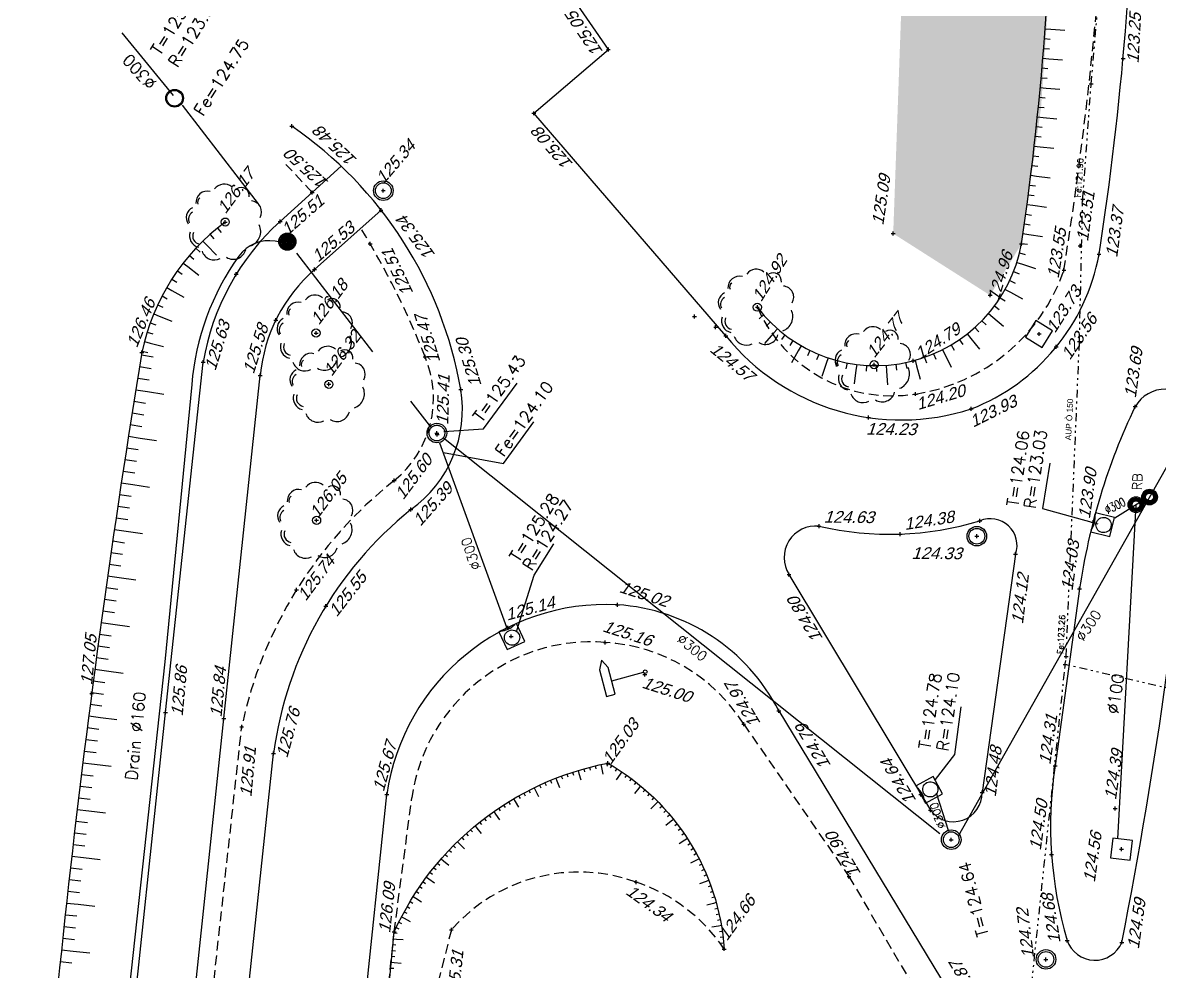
# Model space of a CAD drawing. Header units: metres. Extents: x 1633075 to 1634601, y 8175308 to 8177203.
# Drawn here: x 1633520.4 to 1633578.3, y 8175793.1 to 8175841.5 of the extents above; entities that cross this region are included whole.
import ezdxf

# ---------------------------------------------------------------- set-up
doc = ezdxf.new("R2010")
doc.units = ezdxf.units.M
doc.header["$LTSCALE"] = 2
doc.header["$PDMODE"] = 2
doc.header["$PDSIZE"] = 0.1
for name, pattern in [('198', [0.5, 0.2, -0.1, 0, -0.1, 0, -0.1]), ('211', [0.5, 0.2, -0.1, 0, -0.1, 0, -0.1]), ('31', [2, 1, 1]), ('CACHE', [0.375, 0.25, -0.125]), ('CACHE2', [4.7625, 3.175, -1.5875]), ('CONTINU', [0])]:
    doc.linetypes.add(name, pattern=pattern)
for name, color, linetype in [('C15785 - ALLEE', 7, 'CACHE'), ('C15785 - ASSAINIS', 6, 'Continuous'), ('C15785 - BORDURES', 7, 'CONTINU'), ('C15785 - BTALUS', 3, 'CACHE'), ('C15785 - EAUP', 5, 'CONTINU'), ('C15785 - EP', 4, 'Continuous'), ('C15785 - HTALUS', 7, 'Continuous'), ('C15785 - MOBILIER', 252, 'Continuous'), ('C15785 - POINT 2D', 7, 'Continuous'), ('C15785 - RECO-GÉN', 5, 'Continuous'), ('C15785 - Talus', 7, 'Continuous'), ('C15785 - VEGET', 3, 'Continuous'), ('C15785 - Z', 7, 'Continuous')]:
    doc.layers.add(name, color=color, linetype=linetype)
doc.styles.add('SIMPLEX', font='simplex_.ttf', dxfattribs={"height": 0.6})
doc.styles.get("Standard").update_dxf_attribs({"font": 'arial.ttf'})

# ---------------------------------------------------------------- blocks, each defined once
blk = doc.blocks.new('ARBN')
blk.add_circle((0, 0), 0.0517)
for centre, radius, start, end in [((-0.088, 0.27), 0.194, 62.9289, 157.9234), ((0.159, 0.288), 0.162, 10.5515, 118.7684), ((-0.313, 0.149), 0.141, 102.3806, 218.1519), ((0.33, 0.115), 0.163, 331.4172, 69.7614), ((-0.381, -0.079), 0.106, 125.5548, 253.3512), ((0.342, -0.106), 0.104, 287.358, 32.9391), ((0.335, -0.105), 0.151, 294.7172, 29.5061), ((-0.236, -0.237), 0.15, 182.2997, 276.8338), ((-0.027, -0.335), 0.147, 208.1993, 316.9403), ((0.007, -0.38), 0.0689, 259.4414, 333.9219), ((0.202, -0.304), 0.137, 247.1419, 348.9634), ((0.221, -0.292), 0.104, 254.316, 338.7253)]:
    blk.add_arc(centre, radius, start, end)
blk = doc.blocks.new('BL19')
at = {"color": 0}
for p, q in [((0.5, 1), (-0.5, 1)), ((-0.5, 1), (-0.5, 0)), ((0.5, 0), (0.5, 1)), ((-0.5, 0), (0.5, 0))]:
    blk.add_line(p, q, dxfattribs=at)
for centre, major_axis, start_param, end_param in [((0.009, 0.554), (-0.275, 0.275), 3.926991, 10.210176), ((0.008, -0.967), (0.742, 0.742), 0.387155, 1.183656)]:
    blk.add_ellipse(centre, major_axis=major_axis, ratio=1, start_param=start_param, end_param=end_param, dxfattribs=at)
blk = doc.blocks.new('TALH150A')
blk.add_line((0, 0.6), (0, 1.45))
blk = doc.blocks.new('TALH150B')
blk.add_line((0, 0), (0, 0.6))
blk = doc.blocks.new('TALH100A')
blk.add_line((0, 0.3), (0, 1))
blk = doc.blocks.new('TALH100B')
blk.add_line((0, 0), (0, 0.3))
blk = doc.blocks.new('BL16')
at = {"color": 0}
for p, q in [((0.5, 0.5), (-0.5, 0.5)), ((-0.5, 0.5), (-0.5, -0.5)), ((0.5, -0.5), (0.5, 0.5)), ((-0.5, -0.5), (0.5, -0.5))]:
    blk.add_line(p, q, dxfattribs=at)
blk = doc.blocks.new('TALB050A')
blk.add_line((0, -0.15), (0, -0.5))
blk = doc.blocks.new('TALB050B')
blk.add_line((0, 0), (0, -0.15))
blk = doc.blocks.new('TALB100A')
blk.add_line((0, -0.3), (0, -1))
blk = doc.blocks.new('TALB100B')
blk.add_line((0, 0), (0, -0.3))
blk = doc.blocks.new('TAMPON')
blk.add_circle((0, 0), 0.5)
blk = doc.blocks.new('T1')
at = {"linetype": '31'}
blk.add_point((0, 0), dxfattribs=at)

msp = doc.modelspace()

# ---------------------------------------------------------------- hatches: boundary and pattern name
at = {"layer": 'C15785 - VEGET'}
h = msp.add_hatch(dxfattribs=at)
h.set_pattern_fill('AR-CONC', color=256, scale=0.02, angle=-0.49997, style=0)
h.set_pattern_definition([(49.50002714, (1050220.128, 8061047.714), (3.640772945, -0.350564668), [0.381, -4.191]), (354.50002714, (1050220.128, 8061047.714), (-0.671486242, 3.827137998), [0.3048, -3.3528]), (99.95102714, (1050220.4313, 8061047.6847), (2.969299724, 3.476555826), [0.3238, -3.5618]), (45.6842271, (1050220.1367, 8061048.73), (5.414037124, -0.888123595), [0.5715, -6.2865]), (96.1356271, (1050220.588, 8061048.656), (4.79108493, 4.906890634), [0.4857, -5.3427]), (350.6840271, (1050220.137, 8061048.73), (4.79109228, 4.90688181), [0.4572, -5.0292]), (20.50002714, (1050220.6425, 8061048.4715), (3.014334644, -2.071692516), [0.381, -4.191]), (325.50002714, (1050220.6425, 8061048.4715), (1.26813822, 3.672833305), [0.3048, -3.3528]), (70.95142714, (1050220.8937, 8061048.2988), (4.282464587, 1.601149064), [0.3238, -3.5618]), (37.00002714, (1050220.1279, 8061047.7139), (0.076526363, 1.6904973657), [0, -3.31216, 0, -3.4036, 0, -3.3655]), (7.00002714, (1050220.1279, 8061047.714), (1.353826008, 1.991873763), [0, -1.94056, 0, -3.23596, 0, -1.2827]), (327.00002714, (1050218.9951, 8061047.7238), (2.7107088696, -0.138233956), [0, -1.27, 0, -3.9624, 0, -5.2578]), (317.00002714, (1050218.487, 8061047.7282), (2.9669082965, 0.482658772), [0, -1.651, 0, -2.63144, 0, -3.7338])])
h.paths.add_polyline_path([(1633569.723, 8175827.56), (1633564.784, 8175830.706), (1633565.327, 8175845.854), (1633569.56, 8175850.144), (1633568.097, 8175864.787), (1633568.626, 8175893.281), (1633569.591, 8175903.294), (1633566.894, 8175904.884), (1633567.581, 8175913.627), (1633569.854, 8175911.085), (1633572.368, 8175907.093), (1633571.826, 8175893.819), (1633572.17, 8175869.442), (1633572.913, 8175853.154), (1633572.88, 8175845.469), (1633572.316, 8175837.13), (1633571.582, 8175831.934), (1633571.322, 8175830.19)])

# ---------------------------------------------------------------- linework, layer by layer
at = {"layer": 'C15785 - ALLEE'}
for points in [[(1633535.181, 8175832.799), (1633533.847, 8175834.232)], [(1633525.08, 8175743.975), (1633527.573, 8175768.822), (1633531.59, 8175805.569)], [(1633557.166, 8175805.71), (1633562.531, 8175797.944), (1633568.295, 8175788.101)], [(1633539.358, 8175795.114), (1633540.257, 8175801.958)], [(1633533.933, 8175742.474), (1633539.358, 8175795.114)]]:
    msp.add_lwpolyline(points, dxfattribs=at)
for centre, radius, start, end in [((1633363.234, 8175861.963), 212.842, 351.04895, 2.1875), ((1633503.069, 8175809.597), 40.661, 21.37907, 31.72492), ((1633535.976, 8175822.313), 5.385, 308.84776, 23.02976), ((1633552.788, 8175801.132), 21.657, 128.33733, 168.17722), ((1633549.413, 8175800.651), 9.249, 85.64827, 171.87475), ((1633549.562, 8175800.885), 9.005, 32.40224, 86.48488)]:
    msp.add_arc(centre, radius, start, end, dxfattribs=at)
at = {"layer": 'C15785 - ASSAINIS'}
for centre in [(1633538.805, 8175832.894), (1633569.044, 8175815.285), (1633572.566, 8175793.718)]:
    msp.add_circle(centre, 0.4, dxfattribs=at)
at = {"layer": 'C15785 - BORDURES'}
for points in [[(1633546.472, 8175836.835), (1633550.27, 8175840.083), (1633544.265, 8175848.806)], [(1633556.255, 8175825.494), (1633546.472, 8175836.835)], [(1633533.549, 8175831.323), (1633536.661, 8175834.137)], [(1633535.303, 8175828.874), (1633538.688, 8175831.903)], [(1633521.043, 8175742.587), (1633523.798, 8175769.333), (1633527.703, 8175806.306), (1633529.632, 8175824.148)], [(1633524.123, 8175744.045), (1633526.77, 8175768.982), (1633530.677, 8175805.986), (1633532.534, 8175823.475)], [(1633571.017, 8175814.362), (1633569.31, 8175802.225)], [(1633559.474, 8175813.332), (1633566.68, 8175801.324)], [(1633574.281, 8175812.599), (1633573.034, 8175803.58)], [(1633558.951, 8175806.389), (1633568.362, 8175790.844)], [(1633526.98, 8175744.944), (1633529.428, 8175768.592), (1633533.216, 8175804.208)], [(1633532.702, 8175742.387), (1633535.365, 8175767.471), (1633538.987, 8175802.125)]]:
    msp.add_lwpolyline(points, dxfattribs=at)
for centre, radius, start, end in [((1633420.084, 8175853.733), 157.044, 351.17953, 359.53403), ((1633522.476, 8175819.225), 20.581, 9.88002, 55.45763), ((1633541.867, 8175822.126), 12.401, 132.12631, 170.61498), ((1633564.941, 8175831.559), 10.504, 291.28797, 349.54013), ((1633540.694, 8175822.699), 8.197, 131.12335, 174.56924), ((1633565.204, 8175832.698), 11.488, 218.83415, 287.99872), ((1633536.572, 8175821.739), 6.263, 305.49134, 9.35342), ((1633578.67, 8175820.976), 1.808, 30.25549, 149.80829), ((1633606.355, 8175807.912), 32.415, 154.46226, 171.68543), ((1633334.785, 8175842.113), 246.278, 348.87337, 355.28932), ((1633552.198, 8175801.713), 19.145, 128.77236, 172.51178), ((1633560.833, 8175814.194), 1.609, 83.95044, 212.39664), ((1633564.593, 8175831.22), 15.837, 256.89551, 286.89971), ((1633569.734, 8175814.817), 1.36, 340.49922, 113.24836), ((1633550.169, 8175800.504), 11.299, 87.13228, 171.75572), ((1633550.082, 8175801.846), 9.965, 27.12697, 86.24506), ((1633593.328, 8175800.509), 20.525, 171.39473, 196.48258), ((1633567.852, 8175802.191), 1.458, 216.48067, 1.34458), ((1633575.059, 8175795.167), 1.493, 198.81173, 337.10755)]:
    msp.add_arc(centre, radius, start, end, dxfattribs=at)
at = {"layer": 'C15785 - BTALUS'}
msp.add_lwpolyline([(1633542.272, 8175795.227), (1633537.606, 8175776.553)], dxfattribs=at)
for centre, radius, start, end in [((1633564.478, 8175831.943), 9.523, 278.68664, 341.023), ((1633564.73, 8175829.915), 7.48, 203.32789, 279.12893), ((1633548.764, 8175789.535), 8.634, 70.14893, 138.75719), ((1633548.907, 8175789.348), 8.763, 33.99101, 71.44033)]:
    msp.add_arc(centre, radius, start, end, dxfattribs=at)
at = {"layer": 'C15785 - EAUP', "linetype": '198'}
msp.add_line((1633601.556, 8175802.3), (1633573.55, 8175808.739), dxfattribs=at)
at = {"layer": 'C15785 - EAUP', "linetype": '211'}
msp.add_lwpolyline([(1633549.884, 8175718.481), (1633550.415, 8175719.677), (1633550.9, 8175720.723), (1633553.602, 8175727.237), (1633558.053, 8175737.186), (1633563.48, 8175751.189), (1633569.65, 8175771.476), (1633570.27, 8175777.473), (1633570.958, 8175784.082), (1633573.594, 8175809.157), (1633574.271, 8175825.204), (1633574.438, 8175832.457), (1633574.872, 8175838.33), (1633575.66, 8175847.477)], dxfattribs=at)
at = {"layer": 'C15785 - EP'}
for p, q in [((1633525.489, 8175840.933), (1633528.093, 8175837.747)), ((1633541.669, 8175820.041), (1633545.077, 8175810.65))]:
    msp.add_line(p, q, dxfattribs=at)
at = {"layer": 'C15785 - EP', "linetype": 'CACHE2'}
msp.add_line((1633528.552, 8175837.245), (1633541.262, 8175820.789), dxfattribs=at)
at = {"layer": 'C15785 - EP', "linetype": 'CONTINU'}
for p, q in [((1633579.601, 8175820.391), (1633568.096, 8175800)), ((1633576.067, 8175816.227), (1633577.488, 8175817.104)), ((1633577.152, 8175816.891), (1633576.207, 8175799.861)), ((1633566.976, 8175802.202), (1633567.598, 8175800.254))]:
    msp.add_line(p, q, dxfattribs=at)
at = {"layer": 'C15785 - EP', "flags": 128}
msp.add_lwpolyline([(1633533.825, 8175830.221), (1633533.291, 8175830.315, 0.288437), (1633531.444, 8175829.56, 0.1356), (1633529.042, 8175823.013), (1633527.667, 8175808.882), (1633522.819, 8175764.283)], format="xyb", dxfattribs=at)
for points in [[(1633541.881, 8175820.614), (1633543.917, 8175820.753), (1633545.617, 8175823.079)], [(1633541.873, 8175819.548), (1633544.923, 8175818.995), (1633546.473, 8175821.12)], [(1633572.755, 8175819.002), (1633572.392, 8175816.692), (1633575.203, 8175815.913)], [(1633545.602, 8175810.478), (1633546.49, 8175813.297), (1633547.492, 8175814.896)], [(1633566.937, 8175802.878), (1633567.922, 8175804.164), (1633568.243, 8175806.59)]]:
    msp.add_lwpolyline(points, dxfattribs=at)
at = {"layer": 'C15785 - EP', "linetype": 'CONTINU'}
msp.add_lwpolyline([(1633541.877, 8175820.304), (1633567.155, 8175800.14)], dxfattribs=at)
at = {"layer": 'C15785 - EP', "flags": 128}
msp.add_lwpolyline([(1633576.853, 8175798.777), (1633576.971, 8175799.77), (1633575.978, 8175799.889), (1633575.86, 8175798.896)], close=True, dxfattribs=at)
at = {"layer": 'C15785 - EP'}
for radius in [0.45, 0.4]:
    msp.add_circle((1633528.172, 8175837.604), radius, dxfattribs=at)
at = {"layer": 'C15785 - EP', "linetype": 'CACHE2'}
for centre, radius in [((1633533.915, 8175830.295), 0.437), ((1633533.915, 8175830.295), 0.387), ((1633533.915, 8175830.295), 0.337), ((1633533.915, 8175830.295), 0.287), ((1633533.915, 8175830.295), 0.237), ((1633533.915, 8175830.295), 0.187), ((1633533.915, 8175830.295), 0.137), ((1633533.915, 8175830.295), 0.0869), ((1633541.536, 8175820.541), 0.4)]:
    msp.add_circle(centre, radius, dxfattribs=at)
at = {"layer": 'C15785 - EP', "linetype": 'CONTINU'}
for centre, radius in [((1633577.845, 8175817.278), 0.4), ((1633577.845, 8175817.278), 0.35), ((1633577.845, 8175817.278), 0.3), ((1633577.845, 8175817.278), 0.25), ((1633577.152, 8175816.891), 0.4), ((1633577.152, 8175816.891), 0.35), ((1633577.152, 8175816.891), 0.3), ((1633577.152, 8175816.891), 0.25), ((1633577.152, 8175816.891), 0.2), ((1633577.845, 8175817.278), 0.2), ((1633567.74, 8175799.819), 0.4)]:
    msp.add_circle(centre, radius, dxfattribs=at)
at = {"layer": 'C15785 - HTALUS'}
for points in [[(1633557.861, 8175826.953, 0.651877), (1633571.322, 8175830.19, 0.038386), (1633572.913, 8175853.154), (1633571.826, 8175893.819), (1633572.368, 8175907.093), (1633574.946, 8175910.21)], [(1633537.606, 8175776.553), (1633539.358, 8175795.114, -0.243586), (1633550.247, 8175803.719, -0.250171), (1633556.172, 8175794.247)]]:
    msp.add_lwpolyline(points, format="xyb", dxfattribs=at)
for centre, radius, start, end in [((1633537.326, 8175822.41), 11.051, 126.50236, 168.33607), ((1634051.664, 8175738.497), 532.18, 170.68416, 176.57533)]:
    msp.add_arc(centre, radius, start, end, dxfattribs=at)
at = {"layer": 'C15785 - MOBILIER'}
for p, q in [((1633549.916, 8175808.97), (1633549.812, 8175808.466)), ((1633550.259, 8175808.586), (1633549.916, 8175808.97)), ((1633549.812, 8175808.466), (1633550.174, 8175807.119)), ((1633550.622, 8175807.24), (1633550.259, 8175808.586)), ((1633550.441, 8175807.913), (1633552.058, 8175808.349)), ((1633550.174, 8175807.119), (1633550.622, 8175807.24))]:
    msp.add_line(p, q, dxfattribs=at)
msp.add_circle((1633552.148, 8175808.373), 0.0927, dxfattribs=at)
at = {"layer": 'C15785 - POINT 2D'}
for p in [(1633550.27, 8175840.083), (1633576.493, 8175839.635), (1633546.472, 8175836.835), (1633534.146, 8175836.178), (1633535.181, 8175832.799), (1633538.805, 8175832.894), (1633538.688, 8175831.903), (1633530.752, 8175831.293), (1633533.549, 8175831.323), (1633564.784, 8175830.706), (1633538.134, 8175830.182), (1633571.322, 8175830.19), (1633574.308, 8175830.08), (1633575.27, 8175829.652), (1633531.314, 8175828.637), (1633535.303, 8175828.874), (1633573.484, 8175828.847), (1633569.723, 8175827.56), (1633557.861, 8175826.953), (1633533.326, 8175826.292), (1633554.662, 8175826.474), (1633535.378, 8175825.638), (1633555.737, 8175825.933), (1633556.255, 8175825.494), (1633572.214, 8175825.59), (1633573.092, 8175824.934), (1633526.503, 8175824.644), (1633540.932, 8175824.419), (1633529.632, 8175824.148), (1633563.809, 8175824.025), (1633565.798, 8175824.222), (1633532.534, 8175823.475), (1633536.034, 8175823.026), (1633542.752, 8175822.756), (1633565.917, 8175822.529), (1633568.754, 8175821.772), (1633577.107, 8175821.886), (1633563.529, 8175821.332), (1633541.536, 8175820.541), (1633539.354, 8175818.119), (1633540.208, 8175816.639), (1633535.406, 8175816.093), (1633561.003, 8175815.795), (1633569.197, 8175816.066), (1633574.965, 8175815.996), (1633565.137, 8175815.392), (1633569.044, 8175815.285), (1633571.017, 8175814.362), (1633559.474, 8175813.332), (1633534.382, 8175812.545), (1633574.281, 8175812.599), (1633535.875, 8175811.719), (1633550.734, 8175811.789), (1633545.141, 8175810.623), (1633550.115, 8175809.873), (1633552.126, 8175808.24), (1633523.946, 8175807.268), (1633558.951, 8175806.389), (1633527.703, 8175806.306), (1633530.677, 8175805.986), (1633531.59, 8175805.569), (1633557.166, 8175805.71), (1633533.216, 8175804.208), (1633550.247, 8175803.719), (1633573.034, 8175803.58), (1633538.987, 8175802.125), (1633566.183, 8175802.126), (1633569.31, 8175802.225), (1633566.68, 8175801.324), (1633576.098, 8175801.404), (1633567.74, 8175799.819), (1633572.853, 8175799.068), (1633576.416, 8175799.333), (1633562.531, 8175797.944), (1633551.696, 8175797.655), (1633539.358, 8175795.114), (1633542.272, 8175795.227), (1633556.172, 8175794.247), (1633573.646, 8175794.686), (1633576.434, 8175794.586), (1633572.566, 8175793.718)]:
    msp.add_point(p, dxfattribs=at)
at = {"layer": 'C15785 - RECO-GÉN'}
msp.add_circle((1633533.915, 8175830.295), 0.0369, dxfattribs=at)
for p in [(1633541.551, 8175820.472, 125.428), (1633541.551, 8175820.472), (1633545.321, 8175810.18, 125.328), (1633545.321, 8175810.18)]:
    msp.add_point(p, dxfattribs=at)

# ---------------------------------------------------------------- block references
at = {"layer": 'C15785 - ASSAINIS', "rotation": 359.5000271160415}
for p in [(1633538.805, 8175832.894), (1633569.044, 8175815.285), (1633572.566, 8175793.718)]:
    msp.add_blockref('TAMPON', p, dxfattribs=at)
at = {"layer": 'C15785 - EAUP'}
for p, rotation in [((1633574.872, 8175838.33), 355.077391124873), ((1633574.438, 8175832.457), 358.6865351523993), ((1633574.271, 8175825.204), 358.6865351523993), ((1633573.55, 8175808.739), 77.04831814063944), ((1633573.594, 8175809.157), 357.5841011192217)]:
    msp.add_blockref('T1', p, dxfattribs=dict(at, rotation=rotation))
at = {"layer": 'C15785 - EP'}
for name, p, rotation in [('BL16', (1633572.214, 8175825.59), 238.3240335994303), ('BL19', (1633545.141, 8175810.623), 204.8696776231978)]:
    msp.add_blockref(name, p, dxfattribs=dict(at, rotation=rotation))
at = {"layer": 'C15785 - EP', "linetype": 'CACHE2', "rotation": 359.5000271160415}
msp.add_blockref('TAMPON', (1633541.536, 8175820.541), dxfattribs=at)
at = {"layer": 'C15785 - EP', "linetype": 'CONTINU'}
for name, p, rotation in [('BL19', (1633574.965, 8175815.996), 256.1218583527916), ('BL19', (1633566.183, 8175802.126), 298.4591334362759), ('TAMPON', (1633567.74, 8175799.819), 359.5000271160415)]:
    msp.add_blockref(name, p, dxfattribs=dict(at, rotation=rotation))
at = {"layer": 'C15785 - Talus'}
for name, p, rotation in [('TALB100B', (1633572.522, 8175841.139), 85.8434288533132), ('TALB100A', (1633572.522, 8175841.139), 85.8434288533132), ('TALB100B', (1633572.447, 8175840.142), 85.46181325336288), ('TALB100B', (1633572.485, 8175840.641), 85.65262104497145), ('TALB100B', (1633572.406, 8175839.644), 85.27100544952782), ('TALB100A', (1633572.406, 8175839.644), 85.27100544952782), ('TALB100B', (1633572.364, 8175839.146), 85.08019764431302), ('TALB100B', (1633572.321, 8175838.648), 84.88938983982713), ('TALB100B', (1633572.275, 8175838.15), 84.69858205188679), ('TALB100A', (1633572.275, 8175838.15), 84.69858205188679), ('TALB100B', (1633572.228, 8175837.652), 84.50777424657129), ('TALB100B', (1633572.129, 8175836.657), 84.12615865070838), ('TALB100B', (1633572.179, 8175837.154), 84.31696645248194), ('TALB100A', (1633572.129, 8175836.657), 84.12615865070838), ('TALB100B', (1633572.077, 8175836.16), 83.93535085165368), ('TALB100B', (1633572.023, 8175835.662), 83.74454305005743), ('TALB100B', (1633571.968, 8175835.166), 83.55373524252), ('TALB100A', (1633571.968, 8175835.166), 83.55373524252), ('TALB100B', (1633571.911, 8175834.669), 83.36292745028834), ('TALB100B', (1633571.853, 8175834.172), 83.17211964198529), ('TALB100B', (1633571.73, 8175833.18), 82.79050404497097), ('TALB100B', (1633571.792, 8175833.676), 82.98131184626241), ('TALB100A', (1633571.792, 8175833.676), 82.98131184626241), ('TALB100B', (1633571.667, 8175832.684), 82.59969625343368), ('TALB100B', (1633571.602, 8175832.188), 82.40888845330959), ('TALB100A', (1633571.602, 8175832.188), 82.40888845330959), ('TALB100B', (1633571.535, 8175831.693), 82.2180806464551), ('TALH100B', (1633530.357, 8175830.987), 219.0946154384525), ('TALB100B', (1633571.466, 8175831.197), 82.0272728484804), ('TALH100B', (1633529.61, 8175830.322), 224.2791186925377), ('TALH100B', (1633529.976, 8175830.663), 221.6868670966218), ('TALB100B', (1633571.396, 8175830.702), 81.83646504705936), ('TALB100A', (1633571.396, 8175830.702), 81.83646504705936), ('TALH100B', (1633529.26, 8175829.965), 226.8713703084094), ('TALH100A', (1633529.61, 8175830.322), 224.2791186925377), ('TALB100B', (1633571.22, 8175829.718), 76.06650641816232), ('TALB100B', (1633571.324, 8175830.207), 81.6456572388728), ('TALH100B', (1633528.611, 8175829.205), 232.0558735627241), ('TALH100B', (1633528.927, 8175829.593), 229.4636219279619), ('TALB100B', (1633571.084, 8175829.237), 72.28000422400926), ('TALB100A', (1633571.084, 8175829.237), 72.28000422400926), ('TALH100B', (1633528.312, 8175828.804), 234.6481251594798), ('TALH100A', (1633528.611, 8175829.205), 232.0558735627241), ('TALB100B', (1633570.916, 8175828.767), 68.49350204320197), ('TALH100B', (1633527.771, 8175827.964), 239.8326284119358), ('TALH100B', (1633528.032, 8175828.39), 237.2403767990285), ('TALB100B', (1633570.718, 8175828.308), 64.70699984216868), ('TALH100B', (1633527.53, 8175827.526), 242.4248800304251), ('TALH100A', (1633527.771, 8175827.964), 239.8326284119358), ('TALB100B', (1633570.232, 8175827.434), 57.13399545182097), ('TALB100B', (1633570.489, 8175827.863), 60.92049765633836), ('TALB100A', (1633570.489, 8175827.863), 60.92049765633836), ('TALH100B', (1633527.308, 8175827.078), 245.0171316611813), ('TALB100B', (1633569.947, 8175827.024), 53.34749327217926), ('TALH100B', (1633527.108, 8175826.62), 247.6093832708935), ('TALH100A', (1633527.108, 8175826.62), 247.6093832708935), ('TALB100B', (1633558.177, 8175826.565), 311.1119340688424), ('TALB100B', (1633558.518, 8175826.2), 314.8984362517197), ('TALB100B', (1633569.299, 8175826.263), 45.77448888707197), ('TALB100B', (1633569.636, 8175826.633), 49.56099106540432), ('TALB100A', (1633569.636, 8175826.633), 49.56099106540432), ('TALH100B', (1633526.769, 8175825.679), 252.7938865109302), ('TALH100B', (1633526.928, 8175826.153), 250.2016348842624), ('TALB100A', (1633558.882, 8175825.858), 318.6849384522154), ('TALB100B', (1633558.882, 8175825.858), 318.6849384522154), ('TALB100B', (1633568.556, 8175825.595), 38.20148450971946), ('TALB100B', (1633568.939, 8175825.917), 41.98798668014667), ('TALH100B', (1633526.632, 8175825.198), 255.3861381301021), ('TALH100A', (1633526.632, 8175825.198), 255.3861381301021), ('TALB100B', (1633559.269, 8175825.54), 322.4714406483474), ('TALB100B', (1633559.675, 8175825.249), 326.2579428489082), ('TALB100B', (1633567.732, 8175825.03), 30.62848012328635), ('TALB100B', (1633568.153, 8175825.299), 34.41498230796423), ('TALB100A', (1633568.556, 8175825.595), 38.20148450971946), ('TALH150B', (1633526.483, 8175824.527), 260.6969637120941), ('TALH100B', (1633526.517, 8175824.712), 257.9783897368633), ('TALB100A', (1633560.099, 8175824.985), 330.0444450512742), ('TALB100B', (1633560.099, 8175824.985), 330.0444450512742), ('TALB100B', (1633560.541, 8175824.75), 333.8309472508675), ('TALB100B', (1633560.996, 8175824.544), 337.6174494279737), ('TALB100B', (1633566.84, 8175824.579), 23.05547570584321), ('TALB100B', (1633567.293, 8175824.79), 26.84197789868275), ('TALB100A', (1633567.293, 8175824.79), 26.84197789868275), ('TALH150B', (1633526.387, 8175823.935), 260.761561134473), ('TALB100A', (1633561.465, 8175824.369), 341.4039516223535), ('TALB100B', (1633561.465, 8175824.369), 341.4039516223535), ('TALB100B', (1633561.943, 8175824.226), 345.1904537980111), ('TALB100B', (1633562.431, 8175824.114), 348.9769559995938), ('TALB100B', (1633562.924, 8175824.035), 352.7634581948334), ('TALB100B', (1633563.422, 8175823.988), 356.5499603647795), ('TALB100B', (1633563.922, 8175823.975), 0.3364625484563623), ('TALB100B', (1633564.421, 8175823.994), 4.1229647654167), ('TALB100B', (1633564.918, 8175824.046), 7.909466972590879), ('TALB100B', (1633565.411, 8175824.132), 11.69596915656484), ('TALB100B', (1633565.897, 8175824.249), 15.48247132871353), ('TALB100A', (1633565.897, 8175824.249), 15.48247132871353), ('TALB100B', (1633566.374, 8175824.398), 19.2689735141975), ('TALH150B', (1633526.291, 8175823.343), 260.826158556522), ('TALB100A', (1633562.924, 8175824.035), 352.7634581948334), ('TALB100A', (1633564.421, 8175823.994), 4.1229647654167), ('TALH150B', (1633526.195, 8175822.75), 260.8907559899237), ('TALH150B', (1633526.101, 8175822.158), 260.9553534113284), ('TALH150A', (1633526.195, 8175822.75), 260.8907559899237), ('TALH150B', (1633526.007, 8175821.565), 261.0199508416879), ('TALH150B', (1633525.913, 8175820.972), 261.0845482626169), ('TALH150B', (1633525.821, 8175820.38), 261.1491456855036), ('TALH150A', (1633525.821, 8175820.38), 261.1491456855036), ('TALH150B', (1633525.729, 8175819.787), 261.2137431132921), ('TALH150B', (1633525.637, 8175819.194), 261.2783405407792), ('TALH150B', (1633525.547, 8175818.601), 261.3429379629447), ('TALH150B', (1633525.457, 8175818.007), 261.4075353988686), ('TALH150A', (1633525.457, 8175818.007), 261.4075353988686), ('TALH150B', (1633525.368, 8175817.414), 261.4721328143433), ('TALH150B', (1633525.279, 8175816.821), 261.5367302493228), ('TALH150B', (1633525.191, 8175816.227), 261.6013276698447), ('TALH150B', (1633525.104, 8175815.633), 261.6659250999349), ('TALH150A', (1633525.104, 8175815.633), 261.6659250999349), ('TALH150B', (1633525.017, 8175815.04), 261.7305225215845), ('TALH150B', (1633524.931, 8175814.446), 261.7951199585997), ('TALH150B', (1633524.846, 8175813.852), 261.8597173797762), ('TALH150B', (1633524.761, 8175813.258), 261.9243147937033), ('TALH150A', (1633524.761, 8175813.258), 261.9243147937033), ('TALH150B', (1633524.677, 8175812.664), 261.9889122314756), ('TALH150B', (1633524.594, 8175812.07), 262.0535096545244), ('TALH150B', (1633524.511, 8175811.475), 262.118107078968), ('TALH150B', (1633524.429, 8175810.881), 262.1827045076668), ('TALH150A', (1633524.429, 8175810.881), 262.1827045076668), ('TALH150B', (1633524.348, 8175810.287), 262.2473019302135), ('TALH150B', (1633524.267, 8175809.692), 262.3118993625841), ('TALH150B', (1633524.187, 8175809.097), 262.3764967871906), ('TALH150B', (1633524.108, 8175808.503), 262.4410942138898), ('TALH150A', (1633524.108, 8175808.503), 262.4410942138898), ('TALH150B', (1633524.03, 8175807.908), 262.5056916313732), ('TALH150B', (1633523.952, 8175807.313), 262.5702890626903), ('TALH150B', (1633523.874, 8175806.718), 262.6348864840818), ('TALH150B', (1633523.798, 8175806.123), 262.6994839178739), ('TALH150A', (1633523.798, 8175806.123), 262.6994839178739), ('TALH150B', (1633523.722, 8175805.528), 262.7640813403856), ('TALH150B', (1633523.647, 8175804.932), 262.828678761008), ('TALH150B', (1633523.572, 8175804.337), 262.8932761955181), ('TALH150B', (1633523.498, 8175803.742), 262.9578736135689), ('TALH150A', (1633523.498, 8175803.742), 262.9578736135689), ('TALB050B', (1633549.888, 8175803.645), 12.33237798649275), ('TALB050B', (1633550.181, 8175803.707), 11.19322459665682), ('TALB050B', (1633550.448, 8175803.601), 328.9934666226378), ('TALH150B', (1633523.425, 8175803.146), 263.0224710377498), ('TALB050B', (1633547.874, 8175803.056), 20.30645179977395), ('TALB050B', (1633548.156, 8175803.157), 19.16729838913383), ('TALB050B', (1633548.441, 8175803.253), 18.02814501551488), ('TALB050B', (1633548.727, 8175803.343), 16.88899158932298), ('TALB050A', (1633548.727, 8175803.343), 16.88899158932298), ('TALB050B', (1633549.015, 8175803.427), 15.749838178096), ('TALB050B', (1633549.304, 8175803.506), 14.61068476556198), ('TALB050B', (1633549.595, 8175803.578), 13.47153135490209), ('TALB050A', (1633549.888, 8175803.645), 12.33237798649275), ('TALB050B', (1633550.703, 8175803.443), 327.5446528419495), ('TALB050A', (1633550.954, 8175803.279), 326.0958390836906), ('TALB050B', (1633550.954, 8175803.279), 326.0958390836906), ('TALB050B', (1633551.201, 8175803.109), 324.6470253426434), ('TALH150B', (1633523.353, 8175802.55), 263.0870684639751), ('TALB050B', (1633546.495, 8175802.466), 26.00221884541862), ('TALB050B', (1633546.766, 8175802.595), 24.8630654151655), ('TALB050B', (1633547.04, 8175802.718), 23.72391201063208), ('TALB050B', (1633547.316, 8175802.836), 22.58475861805363), ('TALB050B', (1633547.594, 8175802.949), 21.44560521654056), ('TALB050A', (1633547.594, 8175802.949), 21.44560521654056), ('TALB050B', (1633551.444, 8175802.932), 323.1982115705309), ('TALB050B', (1633551.682, 8175802.749), 321.74939779843), ('TALB050A', (1633551.915, 8175802.561), 320.3005840537433), ('TALB050B', (1633551.915, 8175802.561), 320.3005840537433), ('TALH150B', (1633523.281, 8175801.955), 263.1516659016334), ('TALB050B', (1633545.439, 8175801.898), 30.55883242994599), ('TALB050B', (1633545.699, 8175802.048), 29.41967903292665), ('TALB050B', (1633545.962, 8175802.192), 28.28052561699072), ('TALB050B', (1633546.227, 8175802.332), 27.14137222424416), ('TALB050A', (1633546.495, 8175802.466), 26.00221884541862), ('TALB050B', (1633552.143, 8175802.366), 318.8517702636768), ('TALB050B', (1633552.366, 8175802.166), 317.4029565116355), ('TALB050B', (1633552.585, 8175801.96), 315.9541427435435), ('TALH150B', (1633523.209, 8175801.359), 263.2162633205754), ('TALH150A', (1633523.209, 8175801.359), 263.2162633205754), ('TALB050B', (1633544.678, 8175801.417), 33.97629265306621), ('TALB050B', (1633544.928, 8175801.583), 32.83713923261678), ('TALB050B', (1633545.182, 8175801.743), 31.69798583765701), ('TALB050A', (1633545.439, 8175801.898), 30.55883242994599), ('TALB050A', (1633552.798, 8175801.749), 314.5053289934991), ('TALB050B', (1633552.798, 8175801.749), 314.5053289934991), ('TALB050B', (1633553.005, 8175801.532), 313.0565152067273), ('TALB050B', (1633553.207, 8175801.31), 311.6077014616448), ('TALH150B', (1633523.139, 8175800.763), 263.2808607430661), ('TALB050B', (1633543.711, 8175800.708), 38.53290624549408), ('TALB050B', (1633543.947, 8175800.892), 37.39375284752816), ('TALB050B', (1633544.187, 8175801.072), 36.25459944970946), ('TALB050B', (1633544.431, 8175801.247), 35.11544606849288), ('TALB050A', (1633544.431, 8175801.247), 35.11544606849288), ('TALB050A', (1633553.594, 8175800.852), 308.7100739357896), ('TALB050B', (1633553.404, 8175801.084), 310.158887685347), ('TALB050B', (1633553.594, 8175800.852), 308.7100739357896), ('TALH150B', (1633523.069, 8175800.167), 263.345458171662), ('TALB050B', (1633543.024, 8175800.127), 41.95036647394743), ('TALB050B', (1633543.249, 8175800.325), 40.8112130613072), ('TALB050B', (1633543.478, 8175800.519), 39.67205967460554), ('TALB050A', (1633543.478, 8175800.519), 39.67205967460554), ('TALB050B', (1633553.779, 8175800.615), 307.2612601552293), ('TALB050B', (1633553.957, 8175800.374), 305.8124463817355), ('TALB050B', (1633554.13, 8175800.129), 304.3636326190021), ('TALH150B', (1633523, 8175799.571), 263.4100556027533), ('TALB050B', (1633542.586, 8175799.717), 44.22867327994435), ('TALB050A', (1633542.586, 8175799.717), 44.22867327994435), ('TALB050B', (1633542.803, 8175799.924), 43.08951986855541), ('TALB050A', (1633554.296, 8175799.879), 302.9148188751296), ('TALB050B', (1633554.296, 8175799.879), 302.9148188751296), ('TALB050B', (1633554.456, 8175799.625), 301.4660051106403), ('TALH150B', (1633522.931, 8175798.975), 263.4746530257378), ('TALB050B', (1633541.96, 8175799.07), 47.64613349203997), ('TALB050B', (1633542.164, 8175799.29), 46.50698010867747), ('TALB050B', (1633542.373, 8175799.505), 45.36782669272176), ('TALB050B', (1633554.609, 8175799.367), 300.0171913352154), ('TALB050B', (1633554.756, 8175799.106), 298.5683775642799), ('TALH150B', (1633522.863, 8175798.379), 263.5392504492249), ('TALH150A', (1633522.931, 8175798.975), 263.4746530257378), ('TALB050B', (1633541.374, 8175798.387), 51.06359369868831), ('TALB050B', (1633541.564, 8175798.619), 49.92444031250809), ('TALB050B', (1633541.76, 8175798.846), 48.78528690728382), ('TALB050A', (1633541.76, 8175798.846), 48.78528690728382), ('TALB050A', (1633554.896, 8175798.841), 297.1195638164122), ('TALB050B', (1633554.896, 8175798.841), 297.1195638164122), ('TALB050B', (1633555.029, 8175798.572), 295.6707500494865), ('TALB050B', (1633541.006, 8175797.913), 53.34190050337293), ('TALB050A', (1633541.006, 8175797.913), 53.34190050337293), ('TALB050B', (1633541.187, 8175798.152), 52.20274711348193), ('TALB050B', (1633555.156, 8175798.3), 294.2219362734826), ('TALB050B', (1633555.276, 8175798.025), 292.7731225038872), ('TALH150B', (1633522.796, 8175797.783), 263.6038478769674), ('TALB050B', (1633540.657, 8175797.425), 55.62020732306996), ('TALB050B', (1633540.829, 8175797.671), 54.48105392144326), ('TALB050A', (1633555.388, 8175797.747), 291.3243087370141), ('TALB050B', (1633555.388, 8175797.747), 291.3243087370141), ('TALB050B', (1633555.494, 8175797.466), 289.8754949945181), ('TALH150B', (1633522.73, 8175797.187), 263.668445304299), ('TALB050B', (1633540.172, 8175796.667), 59.03766751712335), ('TALB050B', (1633540.328, 8175796.923), 57.8985141450614), ('TALB050A', (1633540.328, 8175796.923), 57.8985141450614), ('TALB050B', (1633540.49, 8175797.176), 56.75936073940976), ('TALB050B', (1633555.592, 8175797.182), 288.4266812155405), ('TALB050B', (1633555.683, 8175796.897), 286.9778674541002), ('TALH150B', (1633522.664, 8175796.59), 263.7330427278779), ('TALH150A', (1633522.664, 8175796.59), 263.7330427278779), ('TALB050B', (1633539.873, 8175796.147), 61.31597433880104), ('TALB050B', (1633540.02, 8175796.409), 60.176820931119), ('TALB050A', (1633555.767, 8175796.609), 285.5290536791513), ('TALB050B', (1633555.767, 8175796.609), 285.5290536791513), ('TALB050B', (1633555.844, 8175796.319), 284.0802399278672), ('TALH150B', (1633522.599, 8175795.994), 263.7976401503269), ('TALB050B', (1633539.596, 8175795.615), 63.59428113495275), ('TALB050B', (1633539.732, 8175795.882), 62.45512774926344), ('TALB050A', (1633539.732, 8175795.882), 62.45512774926344), ('TALB050B', (1633555.913, 8175796.027), 282.6314261579713), ('TALB050B', (1633555.975, 8175795.733), 281.1826123989576), ('TALH150B', (1633522.534, 8175795.397), 263.8622375799346), ('TALB050B', (1633539.354, 8175795.069), 84.6077584199056), ('TALB050B', (1633539.465, 8175795.345), 64.73343454923588), ('TALB050A', (1633556.03, 8175795.438), 279.7337986255178), ('TALB050B', (1633556.03, 8175795.438), 279.7337986255178), ('TALB050B', (1633556.077, 8175795.142), 278.284984868475), ('TALH150B', (1633522.47, 8175794.801), 263.9268350134207), ('TALB050B', (1633539.298, 8175794.471), 84.6077584199056), ('TALB050B', (1633539.326, 8175794.77), 84.6077584199056), ('TALB050A', (1633539.326, 8175794.77), 84.6077584199056), ('TALB050B', (1633556.116, 8175794.845), 276.8361711024619), ('TALB050B', (1633556.148, 8175794.546), 275.3873573296143), ('TALH150B', (1633522.407, 8175794.204), 263.9914324344379), ('TALH150A', (1633522.407, 8175794.204), 263.9914324344379), ('TALB050B', (1633539.241, 8175793.874), 84.6077584199056), ('TALB050B', (1633539.27, 8175794.173), 84.6077584199056), ('TALH150B', (1633522.345, 8175793.607), 264.0560298644232), ('TALB050B', (1633539.185, 8175793.277), 84.6077584199056), ('TALB050B', (1633539.213, 8175793.575), 84.6077584199056), ('TALB050A', (1633539.213, 8175793.575), 84.6077584199056)]:
    msp.add_blockref(name, p, dxfattribs=dict(at, rotation=rotation))
at = {"layer": 'C15785 - VEGET', "xscale": 4.000000000139089, "yscale": 4.000000000139089, "zscale": 4.000000000139089, "rotation": 227.2192600984687}
for p in [(1633530.752, 8175831.293), (1633557.861, 8175826.953), (1633535.378, 8175825.638), (1633563.809, 8175824.025), (1633536.034, 8175823.026), (1633535.406, 8175816.093)]:
    msp.add_blockref('ARBN', p, dxfattribs=at)

# ---------------------------------------------------------------- texts
at = {"layer": 'C15785 - EAUP', "linetype": 'Continuous', "style": 'SIMPLEX'}
for s, rotation, p in [('Fe:121.90', 85.90563, (1633574.331, 8175832.539, 149.78)), ('Fe:123.26', 86.87795, (1633573.435, 8175809.265, 149.78))]:
    msp.add_text(s, height=0.3, rotation=rotation, dxfattribs=at).set_placement(p)
at = {"layer": 'C15785 - EAUP', "linetype": 'Continuous'}
msp.add_text('AUP Ò 150', height=0.3, rotation=86.93593, dxfattribs=at).set_placement((1633573.843, 8175820.166))
at = {"layer": 'C15785 - EP', "style": 'SIMPLEX'}
for s, height, rotation, p in [('T=125.71', 0.6, 57.59458, (1633527.436, 8175839.744)), ('R=123.92', 0.6, 57.59458, (1633528.317, 8175839.134)), ('Fe=124.75', 0.6, 57.59458, (1633529.627, 8175836.657)), ('%%c300', 0.6, 132.23954, (1633527.287, 8175838.392)), ('T=125.43', 0.6, 54.53808, (1633543.829, 8175821.051)), ('Fe=124.10', 0.6, 54.53808, (1633544.942, 8175819.292)), ('T=124.06', 0.6, 81.56031, (1633571.158, 8175816.761)), ('R=123.03', 0.6, 81.56031, (1633572.027, 8175816.667)), ('T=125.28', 0.6, 57.59458, (1633545.704, 8175813.917)), ('R=124.27', 0.6, 57.59458, (1633546.363, 8175813.481)), ('%%c300 ', 0.5, 108.96126, (1633543.783, 8175813.667)), ('%%c300 ', 0.5, 56.47533, (1633574.473, 8175809.881)), ('%%c300 ', 0.5, 320.4844, (1633553.722, 8175809.96)), ('T=124.78', 0.6, 81.56031, (1633566.676, 8175804.403)), ('R=124.10', 0.6, 81.56031, (1633567.586, 8175804.303)), ('%%c100 ', 0.6, 81.56031, (1633576.248, 8175806.195)), ('Drain %%c160', 0.6, 84.29984, (1633526.257, 8175802.822)), ('T=124.64', 0.6, 104.41044, (1633569.661, 8175794.953))]:
    msp.add_text(s, height=height, rotation=rotation, dxfattribs=at).set_placement(p)
at = {"layer": 'C15785 - EP', "linetype": 'CACHE2', "style": 'SIMPLEX'}
msp.add_text('RB', height=0.4868, rotation=87.90433, dxfattribs=at).set_placement((1633577.448, 8175817.607))
at = {"layer": 'C15785 - EP', "linetype": 'CONTINU', "style": 'SIMPLEX', "width": 0.7}
msp.add_text('%%c300', height=0.45, rotation=26.25247, dxfattribs=at).set_placement((1633575.703, 8175816.398))
at = {"layer": 'C15785 - EP', "linetype": 'CONTINU', "style": 'SIMPLEX'}
msp.add_text('%%C300', height=0.4, rotation=107.82863, dxfattribs=at).set_placement((1633567.442, 8175800.458))
at = {"layer": 'C15785 - Z', "oblique": 18}
for s, rotation, p in [(' 125.05', 483.85132, (1633550.146, 8175839.791, 125.054)), (' 123.25', 447.06975, (1633577.275, 8175839.132, 123.251)), (' 125.48', 496.78065, (1633537.675, 8175834.327, 125.483)), (' 125.08', 491.16546, (1633548.651, 8175834.093, 125.079)), (' 125.34', 409.25527, (1633538.661, 8175833.019, 125.344)), (' 125.50', 497.53518, (1633536.228, 8175833.178, 125.497)), (' 126.17', 413.3461, (1633530.623, 8175831.485, 126.166)), (' 125.09', 441.55491, (1633564.244, 8175830.876, 125.088)), (' 125.51', 401.21675, (1633533.746, 8175830.427, 125.514)), (' 123.51', 442.1262, (1633574.674, 8175830.047, 123.511)), (' 123.37', 442.1262, (1633576.161, 8175829.229, 123.365)), (' 125.53', 401.21675, (1633535.304, 8175829.054, 125.528)), (' 125.34', 486.76587, (1633541.616, 8175829.447, 125.344)), (' 123.55', 440.87501, (1633573.172, 8175828.159, 123.553)), (' 125.51', 475.19244, (1633540.445, 8175827.484, 125.506)), (' 124.92', 417.7792, (1633557.924, 8175826.985, 124.917)), (' 124.96', 432.78041, (1633570.071, 8175827.002, 124.958)), (' 126.18', 413.3461, (1633535.379, 8175825.818, 126.179)), (' 123.73', 417.35536, (1633572.899, 8175825.402, 123.734)), (' 126.46', 427.8985, (1633526.162, 8175824.632, 126.457)), (' 124.77', 411.87554, (1633563.677, 8175824.14, 124.774)), (' 123.56', 415.83878, (1633573.652, 8175824.032, 123.563)), (' 125.63', 432.65819, (1633530.18, 8175823.456, 125.626)), (' 125.58', 432.65819, (1633532.131, 8175823.29, 125.583)), (' 125.47', 466.84213, (1633541.788, 8175823.963, 125.474)), (' 124.79', 393.57627, (1633565.943, 8175824.132, 124.788)), (' 126.32', 413.3461, (1633536.035, 8175823.206, 126.316)), (' 125.30', 466.84213, (1633543.884, 8175822.76, 125.302)), (' 124.57', 680.92287, (1633555.214, 8175824.876, 124.572)), (' 123.69', 441.91395, (1633577.109, 8175822.066, 123.688)), (' 125.41', 448.37221, (1633542.107, 8175820.714, 125.414)), (' 124.20', 376.88053, (1633565.824, 8175821.637, 124.201)), (' 123.93', 386.44699, (1633568.647, 8175820.709, 123.933)), (' 124.23', 359.50003, (1633563.161, 8175820.458, 124.232)), (' 125.60', 413.3461, (1633539.68, 8175816.908, 125.595)), (' 126.05', 413.3461, (1633535.329, 8175815.965, 126.051)), (' 123.90', 441.91395, (1633574.768, 8175815.909, 123.902)), (' 125.39', 408.42332, (1633540.538, 8175815.579, 125.391)), (' 124.63', 359.50003, (1633561.004, 8175815.975, 124.631)), (' 124.38', 368.98378, (1633565.151, 8175815.559, 124.384)), (' 124.03', 441.91395, (1633573.885, 8175812.244, 124.025)), (' 124.33', 359.50003, (1633565.479, 8175814.13, 124.329)), (' 125.74', 413.3461, (1633534.712, 8175811.753, 125.74)), (' 125.55', 412.15099, (1633536.291, 8175810.951, 125.549)), (' 124.12', 442.96959, (1633571.364, 8175810.546, 124.116)), (' 125.02', 702.1931, (1633550.561, 8175812.515, 125.015)), (' 125.14', 375.23809, (1633544.893, 8175810.917, 125.142)), (' 124.80', 480.78359, (1633561.339, 8175809.882, 124.795)), (' 125.16', 702.1931, (1633549.715, 8175810.517, 125.157)), (' 127.05', 444.57765, (1633523.947, 8175807.448, 127.05)), (' 125.86', 444.57765, (1633528.559, 8175805.85, 125.856)), (' 125.84', 444.57765, (1633530.541, 8175805.803, 125.837)), (' 125.00', 702.1931, (1633551.717, 8175807.645, 125.003)), (' 124.97', 480.78359, (1633558.167, 8175805.561, 124.973)), (' 125.76', 434.78896, (1633533.848, 8175803.719, 125.763)), (' 125.03', 414.26899, (1633550.245, 8175803.405, 125.031)), (' 124.31', 441.91395, (1633572.757, 8175803.386, 124.306)), (' 124.79', 480.78359, (1633561.746, 8175803.41, 124.792)), (' 125.67', 434.78896, (1633538.765, 8175802.005, 125.667)), (' 125.91', 444.57765, (1633532.063, 8175801.742, 125.911)), (' 124.48', 442.96959, (1633569.979, 8175801.742, 124.479)), (' 124.39', 441.91395, (1633576.099, 8175801.584, 124.391)), (' 124.64', 480.78359, (1633566.093, 8175801.626, 124.639)), (' 124.50', 441.91395, (1633572.269, 8175799.019, 124.495)), (' 124.90', 480.78359, (1633563.279, 8175797.901, 124.903)), (' 124.56', 441.91395, (1633575.022, 8175797.382, 124.557)), (' 126.09', 443.8389, (1633539.127, 8175794.802, 126.089)), (' 124.34', 684.35878, (1633550.917, 8175797.213, 124.337)), (' 124.66', 414.26899, (1633556.174, 8175794.427, 124.662)), (' 124.68', 459.0563, (1633573.353, 8175794.344, 124.678)), (' 124.59', 441.91395, (1633577.264, 8175793.984, 124.591)), (' 124.72', 457.19441, (1633571.995, 8175793.569, 124.724)), (' 125.31', 443.8389, (1633542.596, 8175791.377, 125.313)), (' 124.87', 480.78359, (1633569.602, 8175791.349, 124.869))]:
    msp.add_text(s, height=0.6, rotation=rotation, dxfattribs=at).set_placement(p)

doc.saveas('drawing.dxf')
